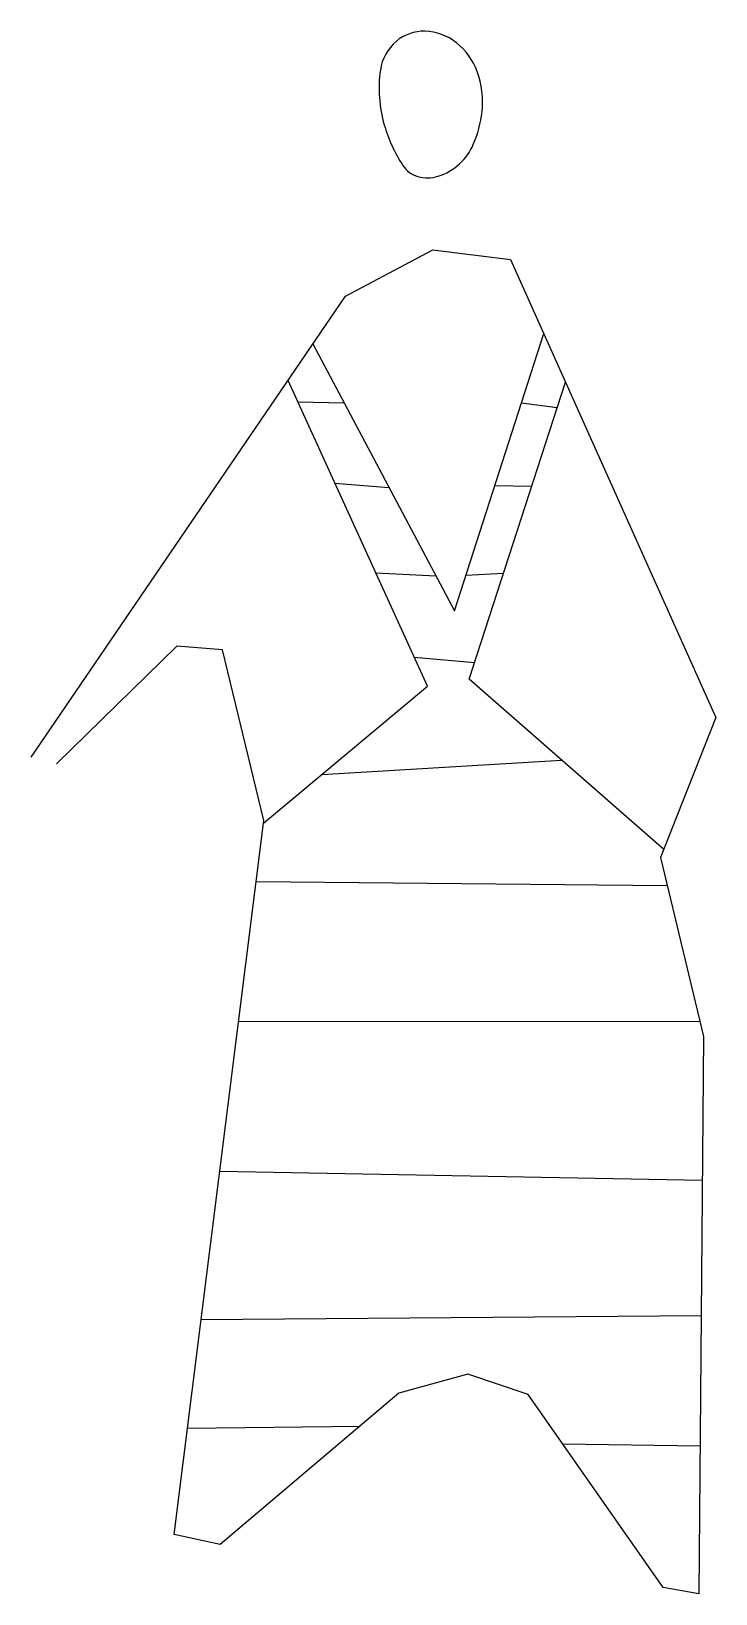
# Model space of a CAD drawing. Extents: x -0.51 to 0.28, y -0.02 to 1.79.
import ezdxf

# ---------------------------------------------------------------- set-up
doc = ezdxf.new("R2010")
doc.units = 0
doc.header["$LTSCALE"] = 10
doc.header["$MEASUREMENT"] = 0
doc.layers.get('0').update_dxf_attribs({"linetype": 'CONTINUOUS'})

msp = doc.modelspace()

# ---------------------------------------------------------------- linework, layer by layer
for p, q in [((-0.2009, 1.3603), (-0.1473, 1.3591)), ((0.0581, 1.3593), (0.0997, 1.3536)), ((-0.1579, 1.266), (-0.0954, 1.261)), ((0.0272, 1.2631), (0.0701, 1.2624)), ((-0.1106, 1.162), (-0.0409, 1.1583)), ((-0.0062, 1.1594), (0.0374, 1.1615)), ((-0.0661, 1.0643), (0.0038, 1.0578)), ((-0.1732, 0.9281), (0.1047, 0.9447)), ((-0.2493, 0.804), (0.2273, 0.7994)), ((-0.2697, 0.6415), (0.2651, 0.6418)), ((-0.2914, 0.4678), (0.2679, 0.4575)), ((-0.3129, 0.2957), (0.2666, 0.3007)), ((-0.3287, 0.1699), (-0.1289, 0.1723)), ((0.1059, 0.1518), (0.2654, 0.1493))]:
    msp.add_line(p, q)
msp.add_lwpolyline([(-0.0617, 1.6216, 0.143268), (-0.0385, 1.6219, 0.113086), (-0.0134, 1.6365, 0.104655), (0.0024, 1.6588, 0.072545), (0.0125, 1.6968, 0.117922), (0.0069, 1.7435, 0.135927), (-0.0171, 1.7768, 0.164798), (-0.0538, 1.7902, 0.184096), (-0.0869, 1.7784, 0.18284), (-0.1053, 1.7451, 0.106631), (-0.1008, 1.6815, 0.074108), (-0.0791, 1.6344, 0.182263)], format="xyb", close=True)
for points in [[(-0.5099, 0.948), (-0.1458, 1.4828), (-0.0445, 1.5367), (0.0455, 1.5256), (0.2834, 0.9941), (0.2195, 0.8319), (0.2693, 0.6242), (0.264, -0.0222), (0.2225, -0.0149), (0.0661, 0.2087), (-0.0039, 0.2324), (-0.0839, 0.2105), (-0.2908, 0.0349), (-0.3442, 0.0463)], [(-0.1835, 1.4274), (-0.0195, 1.1179), (0.084, 1.4395)], [(-0.2409, 0.8714), (-0.0508, 1.0306), (-0.2122, 1.3852)], [(0.2231, 0.841), (-0.0024, 1.0385), (0.1092, 1.3831)], [(-0.3442, 0.0463), (-0.2405, 0.8745), (-0.2882, 1.0726), (-0.3414, 1.077), (-0.4808, 0.9406)]]:
    msp.add_lwpolyline(points)

doc.saveas('drawing.dxf')
